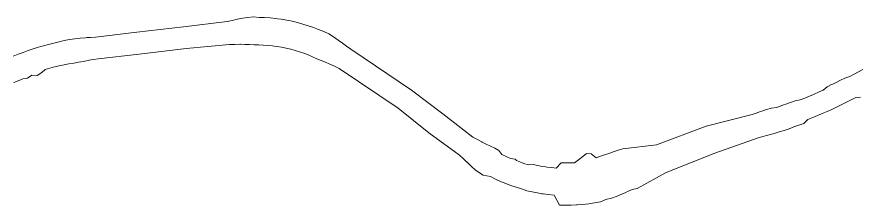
# Model space of a CAD drawing. Header units: metres. Extents: x 544975 to 548996, y 1840763 to 1844365.
# Drawn here: x 546396.2 to 546726.8, y 1842256.2 to 1842330.1 of the extents above; entities that cross this region are included whole.
import ezdxf

# ---------------------------------------------------------------- set-up
doc = ezdxf.new("R2010")
doc.units = ezdxf.units.M
doc.header["$MEASUREMENT"] = 0
doc.layers.add('Level 30', color=7, linetype='Continuous', lineweight=0)

# ---------------------------------------------------------------- blocks, each defined once
blk = doc.blocks.new('5.DuongDay35Kv_RTH')
at = {"layer": 'Level 30', "color": 5, "flags": 128}
for points in [[(46394.7972, 842314.6694), (46396.7363, 842315.4614), (46398.7371, 842316.0908), (46400.7038, 842316.8037), (46402.6844, 842317.4771), (46404.6781, 842318.1107), (46405.6118, 842318.3925), (46406.6841, 842318.7044), (46408.7015, 842319.2578), (46410.7296, 842319.7707), (46412.7676, 842320.243), (46414.8018, 842320.7379), (46416.8583, 842321.1286), (46418.9222, 842321.478), (46421.0005, 842321.7295), (46423.089, 842321.8825), (46423.6112, 842321.9142), (46425.1113, 842321.9978), (46427.1115, 842322.1092), (46443.2572, 842324.0714), (46461.6077, 842326.1882), (46478.6327, 842328.2553), (46480.5975, 842328.679), (46482.5623, 842329.1027), (46482.7717, 842329.1479), (46484.6833, 842329.515), (46486.841, 842329.8586), (46489.017, 842330.0517), (46491.1964, 842329.8312), (46493.3709, 842329.7578), (46495.5419, 842329.612), (46497.7067, 842329.394), (46498.4712, 842329.2995), (46499.8631, 842329.1039), (46502.0087, 842328.7421), (46504.141, 842328.309), (46506.2576, 842327.8051), (46508.3563, 842327.2309), (46510.4347, 842326.5871), (46512.4905, 842325.8744), (46514.5214, 842325.0935), (46516.5251, 842324.2455), (46518.4995, 842323.3311), (46520.3493, 842322.1743), (46522.1536, 842320.9598), (46523.8482, 842319.7366), (46525.4683, 842318.5469), (46527.0884, 842317.3572), (46550.9564, 842301.3126), (46563.2033, 842291.9832), (46574.9579, 842282.8824), (46576.7424, 842281.9309), (46578.527, 842280.9794), (46578.6506, 842280.9135), (46580.2076, 842280.1382), (46581.8983, 842279.3648), (46583.5389, 842278.5427), (46585.1179, 842277.6294), (46586.3738, 842276.0822), (46588.0333, 842275.2648), (46589.7191, 842274.5031), (46591.5783, 842274.177), (46592.0948, 842273.6866), (46593.4216, 842273.1879), (46594.9156, 842272.5606), (46596.6877, 842272.0298), (46598.6213, 842272.1472), (46600.4052, 842271.7401), (46602.2016, 842271.3926), (46603.6186, 842271.1621), (46604.0086, 842271.1053), (46605.8241, 842270.8783), (46607.6463, 842270.7119), (46609.5612, 842272.7559), (46611.3187, 842272.713), (46613.0766, 842272.7288), (46614.6595, 842272.7931), (46614.833, 842272.8031), (46616.3682, 842273.9938), (46618.1238, 842275.2198), (46619.5297, 842276.3795), (46621.3074, 842276.3479), (46623.3733, 842274.7068), (46624.9981, 842275.3496), (46626.6464, 842275.8669), (46628.2911, 842276.3906), (46629.1069, 842276.6724), (46630.0384, 842277.0373), (46631.9064, 842277.7536), (46633.8269, 842278.3223), (46646.9414, 842279.8254), (46666.4009, 842287.2103), (46684.5064, 842291.7959), (46686.4076, 842292.4194), (46687.3243, 842292.7201), (46688.2833, 842293.0382), (46690.1301, 842293.6663), (46691.9835, 842294.271), (46693.9605, 842294.5069), (46695.8094, 842295.1372), (46696.7834, 842295.4776), (46697.6519, 842295.786), (46699.4878, 842296.4531), (46701.317, 842297.1386), (46703.297, 842297.4398), (46705.1161, 842298.1633), (46706.9279, 842298.905), (46708.491, 842299.562), (46708.7322, 842299.6648), (46710.5288, 842300.4425), (46712.3175, 842301.2382), (46713.835, 842302.6202), (46715.6018, 842303.4488), (46716.3735, 842303.8175), (46717.3602, 842304.2951), (46719.1101, 842305.1589), (46720.8512, 842306.0402), (46722.7152, 842306.6878), (46724.4409, 842307.6051), (46726.1711, 842308.5145), (46727.9063, 842309.4165)], [(46395.0454, 842304.2585), (46396.7964, 842305.0024), (46398.5417, 842305.7563), (46400.4726, 842306.0448), (46402.0599, 842307.2017), (46404.147, 842306.9991), (46406.0937, 842308.1611), (46407.3684, 842309.3433), (46408.2202, 842309.6003), (46409.1985, 842309.8849), (46411.039, 842310.3898), (46412.8893, 842310.8577), (46414.7486, 842311.2886), (46416.6375, 842311.5751), (46418.5104, 842311.9309), (46420.39, 842312.2492), (46422.2678, 842312.5864), (46424.1463, 842312.9428), (46424.6174, 842313.0261), (46426.0982, 842313.28), (46428.0727, 842313.6186), (46444.2328, 842315.4538), (46462.5763, 842317.6322), (46479.6561, 842319.2156), (46481.6659, 842319.2418), (46483.6757, 842319.2681), (46483.8899, 842319.2709), (46485.5364, 842319.253), (46487.3715, 842319.1743), (46489.195, 842319.1131), (46491.0124, 842319.043), (46492.8275, 842318.9818), (46494.6396, 842318.8601), (46496.4466, 842318.6781), (46497.0847, 842318.5992), (46498.2466, 842318.4359), (46500.0375, 842318.1339), (46501.8174, 842317.7724), (46503.5842, 842317.3518), (46505.336, 842316.8725), (46507.0708, 842316.3351), (46508.7868, 842315.7402), (46510.482, 842315.0885), (46512.1545, 842314.3806), (46513.8026, 842313.6173), (46515.5172, 842312.9766), (46517.2155, 842312.2759), (46518.9695, 842311.4806), (46520.7931, 842310.6353), (46522.6167, 842309.79), (46545.7107, 842294.2484), (46557.7155, 842284.5931), (46569.6869, 842275.7842), (46571.1734, 842274.4313), (46572.6599, 842273.0783), (46572.7628, 842272.9846), (46574.4446, 842271.2785), (46575.9005, 842269.9929), (46577.2477, 842269.0802), (46579.0185, 842267.9888), (46581.8979, 842267.3656), (46583.8504, 842266.4038), (46585.8339, 842265.5076), (46587.8461, 842264.6781), (46588.1612, 842264.5552), (46589.8848, 842263.916), (46591.9478, 842263.2223), (46594.0328, 842262.5977), (46596.0884, 842261.8434), (46598.217, 842261.3576), (46600.3607, 842260.943), (46602.0516, 842260.6679), (46602.517, 842260.6001), (46604.6835, 842260.3292), (46606.8578, 842260.1307), (46608.8822, 842256.2232), (46611.1911, 842256.1669), (46613.5005, 842256.1876), (46615.58, 842256.2722), (46615.808, 842256.2853), (46618.1109, 842256.4597), (46620.4067, 842256.7109), (46622.6929, 842257.0384), (46624.9669, 842257.4419), (46627.1296, 842258.3418), (46629.3577, 842258.8924), (46631.5086, 842259.7086), (46633.6247, 842260.5939), (46634.669, 842261.0621), (46635.5775, 842261.4919), (46637.3943, 842262.3516), (46639.379, 842262.7403), (46650.7907, 842269.0224), (46669.8724, 842276.5686), (46687.2036, 842282.704), (46689.1372, 842283.218), (46690.0696, 842283.4658), (46691.0936, 842283.7416), (46693.0673, 842284.2892), (46695.0226, 842284.8985), (46696.9815, 842285.4981), (46698.9204, 842286.1591), (46699.9418, 842286.516), (46700.8525, 842286.8394), (46702.7777, 842287.539), (46704.6959, 842288.2579), (46706.2914, 842289.8002), (46708.1868, 842290.5541), (46710.0745, 842291.3269), (46711.7031, 842292.0114), (46711.9544, 842292.1185), (46713.8263, 842292.9289), (46715.69, 842293.7579), (46717.5132, 842294.6749), (46719.3592, 842295.5407), (46720.1655, 842295.926), (46721.1965, 842296.425), (46723.0249, 842297.3276), (46724.8441, 842298.2484), (46726.9764, 842298.5735)]]:
    blk.add_lwpolyline(points, dxfattribs=at)

msp = doc.modelspace()

# ---------------------------------------------------------------- linework, layer by layer
at = {"layer": 'Level 30', "color": 5, "flags": 128}
for points in [[(546394.7972, 1842314.6694), (546396.7363, 1842315.4614), (546398.7371, 1842316.0908), (546400.7038, 1842316.8037), (546402.6844, 1842317.4771), (546404.6781, 1842318.1107), (546405.6118, 1842318.3925), (546406.6841, 1842318.7044), (546408.7015, 1842319.2578), (546410.7296, 1842319.7707), (546412.7676, 1842320.243), (546414.8018, 1842320.7379), (546416.8583, 1842321.1286), (546418.9222, 1842321.478), (546421.0005, 1842321.7295), (546423.089, 1842321.8825), (546423.6112, 1842321.9142), (546425.1113, 1842321.9978), (546427.1115, 1842322.1092), (546443.2572, 1842324.0714), (546461.6077, 1842326.1882), (546478.6327, 1842328.2553), (546480.5975, 1842328.679), (546482.5623, 1842329.1027), (546482.7717, 1842329.1479), (546484.6833, 1842329.515), (546486.841, 1842329.8586), (546489.017, 1842330.0517), (546491.1964, 1842329.8312), (546493.3709, 1842329.7578), (546495.5419, 1842329.612), (546497.7067, 1842329.394), (546498.4712, 1842329.2995), (546499.8631, 1842329.1039), (546502.0087, 1842328.7421), (546504.141, 1842328.309), (546506.2576, 1842327.8051), (546508.3563, 1842327.2309), (546510.4347, 1842326.5871), (546512.4905, 1842325.8744), (546514.5214, 1842325.0935), (546516.5251, 1842324.2455), (546518.4995, 1842323.3311), (546520.3493, 1842322.1743), (546522.1536, 1842320.9598), (546523.8482, 1842319.7366), (546525.4683, 1842318.5469), (546527.0884, 1842317.3572), (546550.9564, 1842301.3126), (546563.2033, 1842291.9832), (546574.9579, 1842282.8824), (546576.7424, 1842281.9309), (546578.527, 1842280.9794), (546578.6506, 1842280.9135), (546580.2076, 1842280.1382), (546581.8983, 1842279.3648), (546583.5389, 1842278.5427), (546585.1179, 1842277.6294), (546586.3738, 1842276.0822), (546588.0333, 1842275.2648), (546589.7191, 1842274.5031), (546591.5783, 1842274.177), (546592.0948, 1842273.6866), (546593.4216, 1842273.1879), (546594.9156, 1842272.5606), (546596.6877, 1842272.0298), (546598.6213, 1842272.1472), (546600.4052, 1842271.7401), (546602.2016, 1842271.3926), (546603.6186, 1842271.1621), (546604.0086, 1842271.1053), (546605.8241, 1842270.8783), (546607.6463, 1842270.7119), (546609.5612, 1842272.7559), (546611.3187, 1842272.713), (546613.0766, 1842272.7288), (546614.6595, 1842272.7931), (546614.833, 1842272.8031), (546616.3682, 1842273.9938), (546618.1238, 1842275.2198), (546619.5297, 1842276.3795), (546621.3074, 1842276.3479), (546623.3733, 1842274.7068), (546624.9981, 1842275.3496), (546626.6464, 1842275.8669), (546628.2911, 1842276.3906), (546629.1069, 1842276.6724), (546630.0384, 1842277.0373), (546631.9064, 1842277.7536), (546633.8269, 1842278.3223), (546646.9414, 1842279.8254), (546666.4009, 1842287.2103), (546684.5064, 1842291.7959), (546686.4076, 1842292.4194), (546687.3243, 1842292.7201), (546688.2833, 1842293.0382), (546690.1301, 1842293.6663), (546691.9835, 1842294.271), (546693.9605, 1842294.5069), (546695.8094, 1842295.1372), (546696.7834, 1842295.4776), (546697.6519, 1842295.786), (546699.4878, 1842296.4531), (546701.317, 1842297.1386), (546703.297, 1842297.4398), (546705.1161, 1842298.1633), (546706.9279, 1842298.905), (546708.491, 1842299.562), (546708.7322, 1842299.6648), (546710.5288, 1842300.4425), (546712.3175, 1842301.2382), (546713.835, 1842302.6202), (546715.6018, 1842303.4488), (546716.3735, 1842303.8175), (546717.3602, 1842304.2951), (546719.1101, 1842305.1589), (546720.8512, 1842306.0402), (546722.7152, 1842306.6878), (546724.4409, 1842307.6051), (546726.1711, 1842308.5145), (546727.9063, 1842309.4165)], [(546395.0454, 1842304.2585), (546396.7964, 1842305.0024), (546398.5417, 1842305.7563), (546400.4726, 1842306.0448), (546402.0599, 1842307.2017), (546404.147, 1842306.9991), (546406.0937, 1842308.1611), (546407.3684, 1842309.3433), (546408.2202, 1842309.6003), (546409.1985, 1842309.8849), (546411.039, 1842310.3898), (546412.8893, 1842310.8577), (546414.7486, 1842311.2886), (546416.6375, 1842311.5751), (546418.5104, 1842311.9309), (546420.39, 1842312.2492), (546422.2678, 1842312.5864), (546424.1463, 1842312.9428), (546424.6174, 1842313.0261), (546426.0982, 1842313.28), (546428.0727, 1842313.6186), (546444.2328, 1842315.4538), (546462.5763, 1842317.6322), (546479.6561, 1842319.2156), (546481.6659, 1842319.2418), (546483.6757, 1842319.2681), (546483.8899, 1842319.2709), (546485.5364, 1842319.253), (546487.3715, 1842319.1743), (546489.195, 1842319.1131), (546491.0124, 1842319.043), (546492.8275, 1842318.9818), (546494.6396, 1842318.8601), (546496.4466, 1842318.6781), (546497.0847, 1842318.5992), (546498.2466, 1842318.4359), (546500.0375, 1842318.1339), (546501.8174, 1842317.7724), (546503.5842, 1842317.3518), (546505.336, 1842316.8725), (546507.0708, 1842316.3351), (546508.7868, 1842315.7402), (546510.482, 1842315.0885), (546512.1545, 1842314.3806), (546513.8026, 1842313.6173), (546515.5172, 1842312.9766), (546517.2155, 1842312.2759), (546518.9695, 1842311.4806), (546520.7931, 1842310.6353), (546522.6167, 1842309.79), (546545.7107, 1842294.2484), (546557.7155, 1842284.5931), (546569.6869, 1842275.7842), (546571.1734, 1842274.4313), (546572.6599, 1842273.0783), (546572.7628, 1842272.9846), (546574.4446, 1842271.2785), (546575.9005, 1842269.9929), (546577.2477, 1842269.0802), (546579.0185, 1842267.9888), (546581.8979, 1842267.3656), (546583.8504, 1842266.4038), (546585.8339, 1842265.5076), (546587.8461, 1842264.6781), (546588.1612, 1842264.5552), (546589.8848, 1842263.916), (546591.9478, 1842263.2223), (546594.0328, 1842262.5977), (546596.0884, 1842261.8434), (546598.217, 1842261.3576), (546600.3607, 1842260.943), (546602.0516, 1842260.6679), (546602.517, 1842260.6001), (546604.6835, 1842260.3292), (546606.8578, 1842260.1307), (546608.8822, 1842256.2232), (546611.1911, 1842256.1669), (546613.5005, 1842256.1876), (546615.58, 1842256.2722), (546615.808, 1842256.2853), (546618.1109, 1842256.4597), (546620.4067, 1842256.7109), (546622.6929, 1842257.0384), (546624.9669, 1842257.4419), (546627.1296, 1842258.3418), (546629.3577, 1842258.8924), (546631.5086, 1842259.7086), (546633.6247, 1842260.5939), (546634.669, 1842261.0621), (546635.5775, 1842261.4919), (546637.3943, 1842262.3516), (546639.379, 1842262.7403), (546650.7907, 1842269.0224), (546669.8724, 1842276.5686), (546687.2036, 1842282.704), (546689.1372, 1842283.218), (546690.0696, 1842283.4658), (546691.0936, 1842283.7416), (546693.0673, 1842284.2892), (546695.0226, 1842284.8985), (546696.9815, 1842285.4981), (546698.9204, 1842286.1591), (546699.9418, 1842286.516), (546700.8525, 1842286.8394), (546702.7777, 1842287.539), (546704.6959, 1842288.2579), (546706.2914, 1842289.8002), (546708.1868, 1842290.5541), (546710.0745, 1842291.3269), (546711.7031, 1842292.0114), (546711.9544, 1842292.1185), (546713.8263, 1842292.9289), (546715.69, 1842293.7579), (546717.5132, 1842294.6749), (546719.3592, 1842295.5407), (546720.1655, 1842295.926), (546721.1965, 1842296.425), (546723.0249, 1842297.3276), (546724.8441, 1842298.2484), (546726.9764, 1842298.5735)]]:
    msp.add_lwpolyline(points, dxfattribs=at)

# ---------------------------------------------------------------- block references
at = {"color": 7, "linetype": 'Continuous', "lineweight": 0}
msp.add_blockref('5.DuongDay35Kv_RTH', (500000, 1000000), dxfattribs=at)

doc.saveas('drawing.dxf')
